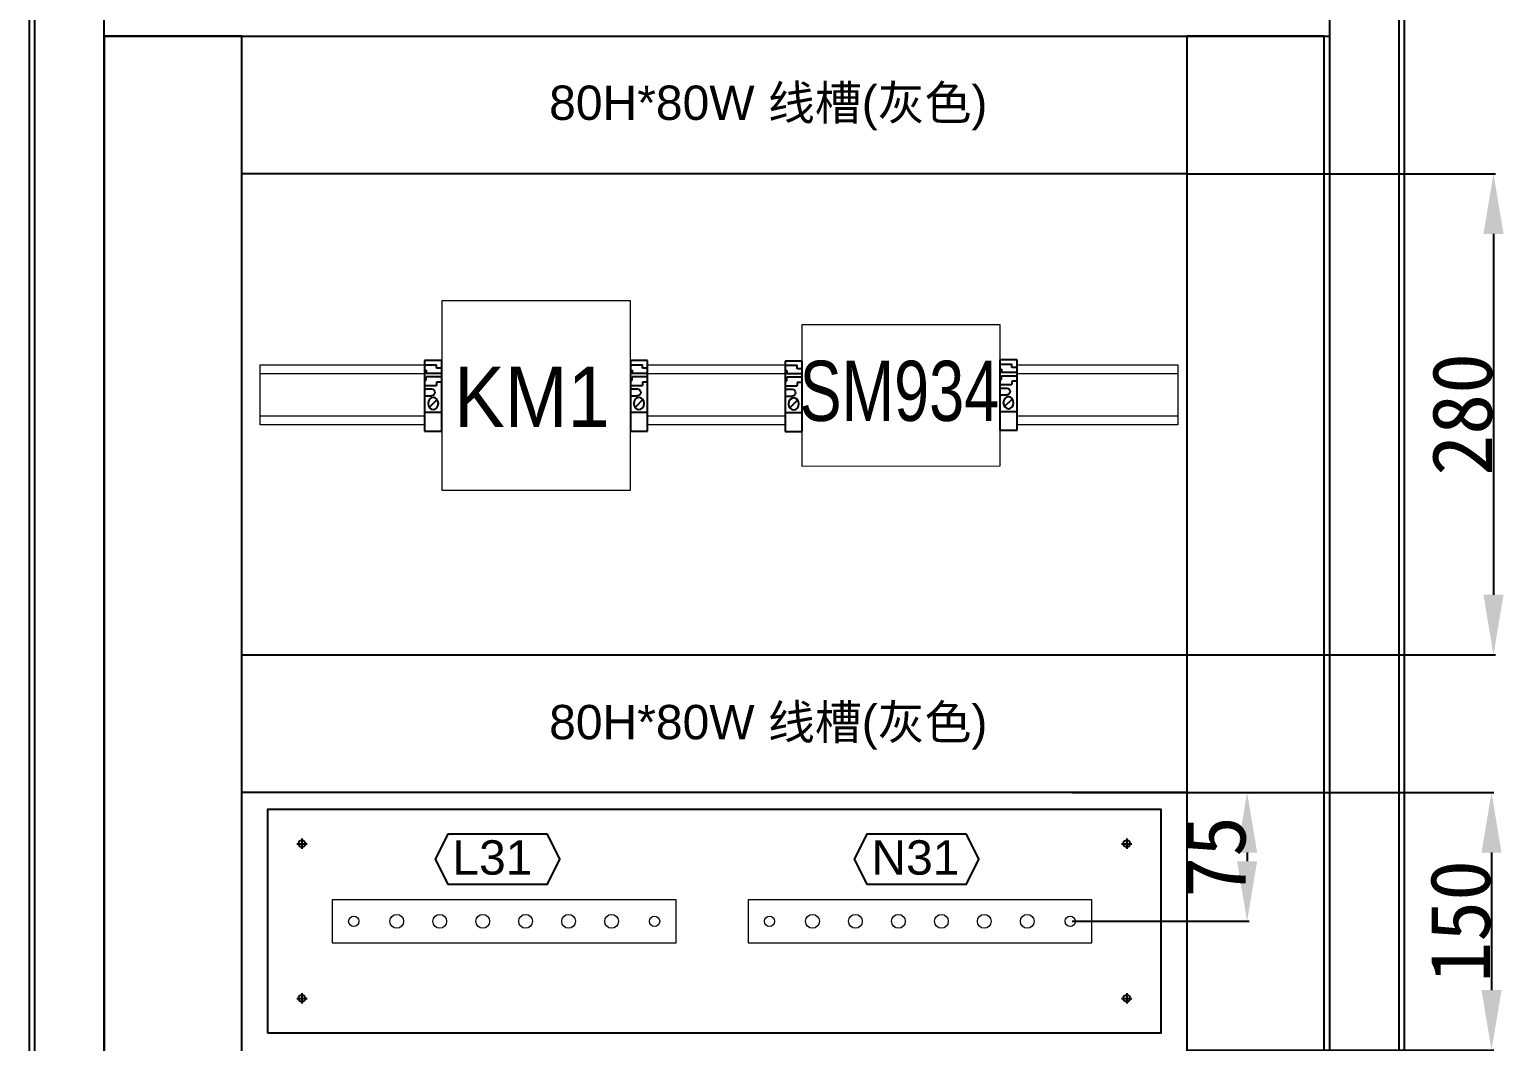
# Model space of a CAD drawing. Extents: x 81437 to 204847, y -54769 to -29444.
# Drawn here: x 93110 to 93968, y -48068 to -47479 of the extents above; entities that cross this region are included whole.
import ezdxf
from ezdxf.lldxf.tags import DXFTag

# ---------------------------------------------------------------- set-up
doc = ezdxf.new("R2010")
doc.units = 0
doc.header["$LTSCALE"] = 100
doc.header["$MEASUREMENT"] = 0
doc.layers.add('细实线', color=7, linetype='Continuous', lineweight=20)
doc.styles.add('HZ', font='arial.ttf', dxfattribs={"width": 0.7})
doc.styles.get("Standard").update_dxf_attribs({"font": ''})
doc.styles.get('Standard').set_extended_font_data('SimSun')
tags = doc.linetypes.add('CENTER2', pattern=[1.125, 0.75, -0.125, 0.125, -0.125]).pattern_tags.tags
tags[10:11] = [DXFTag(74, 4), DXFTag(75, 0), DXFTag(340, '0'), DXFTag(46, 1.0), DXFTag(50, 0.0), DXFTag(44, 0.0), DXFTag(45, 0.0)]
tags[8:9] = [DXFTag(74, 4), DXFTag(75, 0), DXFTag(340, '0'), DXFTag(46, 1.0), DXFTag(50, 0.0), DXFTag(44, 0.0), DXFTag(45, 0.0)]
tags[6:7] = [DXFTag(74, 4), DXFTag(75, 0), DXFTag(340, '0'), DXFTag(46, 1.0), DXFTag(50, 0.0), DXFTag(44, 0.0), DXFTag(45, 0.0)]
tags[4:5] = [DXFTag(74, 4), DXFTag(75, 0), DXFTag(340, '0'), DXFTag(46, 1.0), DXFTag(50, 0.0), DXFTag(44, 0.0), DXFTag(45, 0.0)]
tags = doc.linetypes.add('HIDDEN', pattern=[0.375, 0.25, -0.125]).pattern_tags.tags
tags[6:7] = [DXFTag(74, 4), DXFTag(75, 0), DXFTag(340, '0'), DXFTag(46, 1.0), DXFTag(50, 0.0), DXFTag(44, 0.0), DXFTag(45, 0.0)]
tags[4:5] = [DXFTag(74, 4), DXFTag(75, 0), DXFTag(340, '0'), DXFTag(46, 1.0), DXFTag(50, 0.0), DXFTag(44, 0.0), DXFTag(45, 0.0)]
doc.dimstyles.new('ISO-25', dxfattribs={"dimtxt": 35, "dimasz": 35, "dimexe": 1.25, "dimexo": 0.625, "dimtad": 1, "dimtoh": 1, "dimdec": 0, "dimtxsty": 'Standard', "dimcen": 2.5, "dimadec": 0, "dimazin": 0, "dimtfac": 1, "dimtdec": 0, "dimtmove": 0, "dimatfit": 3, "dimfxl": 1, "dimarcsym": 0})

# ---------------------------------------------------------------- blocks, each defined once
blk = doc.blocks.new('*D127')
at = {"color": 0, "lineweight": -2, "transparency": 16777216}
for p, q in [((93784.23270809477, -47562.8773351256), (93963.30859474874, -47562.8773351256)), ((93962.05859474874, -47597.8773351256), (93962.05859474874, -47807.89568052804)), ((93784.23270809477, -47842.89568052804), (93963.30859474874, -47842.89568052804))]:
    blk.add_line(p, q, dxfattribs=at)
at = {"color": 0, "transparency": 16777216}
for points in [[(93956.22526141541, -47597.8773351256), (93967.89192808207, -47597.8773351256), (93962.05859474874, -47562.8773351256)], [(93956.22526141541, -47807.89568052804), (93967.89192808207, -47807.89568052804), (93962.05859474874, -47842.89568052804)]]:
    blk.add_solid(points, dxfattribs=at)
at = {"layer": 'Defpoints', "color": 0, "transparency": 16777216}
for p in [(93783.60770809477, -47562.8773351256), (93783.60770809477, -47842.89568052804, 63738.875), (93962.05859474874, -47842.89568052804)]:
    blk.add_point(p, dxfattribs=at)
at = {"color": 0, "transparency": 16777216, "insert": (93943.93359474871, -47702.88650782684), "char_height": 35, "attachment_point": 5, "rotation": 90}
blk.add_mtext('280', dxfattribs=at)
blk = doc.blocks.new('*D128')
at = {"color": 0, "lineweight": -2, "transparency": 16777216}
for p, q in [((93784.2327080948, -47922.89568052804), (93962.16279373506, -47922.89568052804)), ((93960.91279373506, -47957.89568052804), (93960.91279373506, -48037.89568052804)), ((93784.2327080948, -48072.89568052804), (93962.16279373506, -48072.89568052804))]:
    blk.add_line(p, q, dxfattribs=at)
at = {"color": 0, "transparency": 16777216}
for points in [[(93955.07946040173, -47957.89568052804), (93966.74612706839, -47957.89568052804), (93960.91279373506, -47922.89568052804)], [(93955.07946040173, -48037.89568052804), (93966.74612706839, -48037.89568052804), (93960.91279373506, -48072.89568052804)]]:
    blk.add_solid(points, dxfattribs=at)
at = {"layer": 'Defpoints', "color": 0, "transparency": 16777216}
for p in [(93783.6077080948, -47922.89568052804, 63738.875), (93783.6077080948, -48072.89568052804, 63738.875), (93960.91279373506, -48072.89568052804)]:
    blk.add_point(p, dxfattribs=at)
at = {"color": 0, "transparency": 16777216, "insert": (93942.78779373503, -47997.89568052806), "char_height": 35, "attachment_point": 5, "rotation": 90}
blk.add_mtext('150', dxfattribs=at)
blk = doc.blocks.new('*D136')
at = {"color": 0, "lineweight": -2, "transparency": 16777216}
for p, q in [((93716.94975272038, -47922.89568052804), (93819.92665473705, -47922.89568052804)), ((93818.67665473705, -47957.89568052804), (93818.67665473705, -47962.89568052804)), ((93716.94975272038, -47997.89568052804), (93819.92665473705, -47997.89568052804))]:
    blk.add_line(p, q, dxfattribs=at)
at = {"color": 0, "transparency": 16777216}
for points in [[(93812.84332140372, -47957.89568052804), (93824.50998807038, -47957.89568052804), (93818.67665473705, -47922.89568052804)], [(93812.84332140372, -47962.89568052804), (93824.50998807038, -47962.89568052804), (93818.67665473705, -47997.89568052804)]]:
    blk.add_solid(points, dxfattribs=at)
at = {"layer": 'Defpoints', "color": 0, "transparency": 16777216}
for p in [(93716.32475272038, -47922.89568052804, 63738.875), (93716.32475272038, -47997.89568052804, 63738.875), (93818.67665473705, -47997.89568052804)]:
    blk.add_point(p, dxfattribs=at)
at = {"color": 0, "transparency": 16777216, "insert": (93800.55165473702, -47960.39568052806), "char_height": 35, "attachment_point": 5, "rotation": 90}
blk.add_mtext('75', dxfattribs=at)
blk = doc.blocks.new('堵头')
at = {"color": 53}
for p, q in [((0, -41), (0, 0)), ((0, 0), (10, 0)), ((10, 0), (10, -41)), ((0, -11), (10, -11)), ((7.277769807100412, -18.33056328681778), (2.722230192914139, -13.77502367262423)), ((0, -20.55279347972464), (4, -20.55279347972464)), ((0, -24.55279347972464), (4, -24.55279347972464)), ((0, -26.55279347972464), (7, -26.55279347972464)), ((0, -29.55279347972464), (1, -29.55279347972464)), ((1, -29.55279347972464), (1, -31.55279347972464)), ((10, -31.55279347972464), (1, -31.55279347972464)), ((10, -33.55279347972464), (1, -33.55279347972464)), ((1, -35.55279347972464), (1, -33.55279347972464)), ((7, -28.55279347972464), (7, -26.55279347972464)), ((10, -28.55279347972464), (7, -28.55279347972464)), ((0, -35.55279347972464), (1, -35.55279347972464)), ((0, -38.55279347972464), (7, -38.55279347972464)), ((10, -41), (0, -41)), ((10, -36.55279347972464), (7, -36.55279347972464)), ((7, -36.55279347972464), (7, -38.55279347972464))]:
    blk.add_line(p, q, dxfattribs=at)
blk.add_arc((4, -22.55279347972464), 2, 270, 90, dxfattribs=at)
blk.add_ellipse((5.000000000007276, -16.052793479721), major_axis=(-6.429395695523604e-16, -3.5), ratio=0.8571428571428571, start_param=4.71238898038469, end_param=10.99557428756428, dxfattribs=at)

msp = doc.modelspace()

# ---------------------------------------------------------------- linework, layer by layer
at = {"color": 7}
for p, q in [((93110.10770809474, -49514.37730387558), (93110.10770809474, -47404.3773367662)), ((93110.10770809474, -49514.37730387558), (93110.10770809474, -47404.3773367662)), ((93910.1076987197, -47404.3773367662), (93910.1076987197, -49514.37730387558)), ((93910.1076987197, -47404.3773367662), (93910.1076987197, -49514.37730387558)), ((93153.60770809474, -49360.87730551619), (93153.60770809474, -47447.8773367662)), ((93866.6076987197, -47447.8773367662), (93866.6076987197, -47525.87730387558)), ((93866.6076987197, -47447.8773367662), (93866.6076987197, -47525.87730387558)), ((93866.6076987197, -47447.8773367662), (93866.6076987197, -47525.87730387558)), ((93153.60770809474, -47528.3773367662), (93153.60770809474, -49328.6795339078)), ((93866.6076987197, -47525.87730387558), (93866.6076987197, -49360.87730551619))]:
    msp.add_line(p, q, dxfattribs=at)
at = {"color": 7, "linetype": 'HIDDEN'}
for p, q in [((93113.3077080947, -49404.37730387558), (93113.3077080947, -47404.3773367662)), ((93113.3077080947, -49404.37730387558), (93113.3077080947, -47404.3773367662)), ((93906.90769871975, -47404.3773367662), (93906.90769871975, -49404.37730387558)), ((93906.90769871975, -47404.3773367662), (93906.90769871975, -49404.37730387558))]:
    msp.add_line(p, q, dxfattribs=at)
msp.add_line((93153.60770809474, -47482.87733512559), (93866.6076987197, -47482.87733512559))
msp.add_line((93153.60770809474, -47482.87733512559), (93866.6076987197, -47482.87733512559))
msp.add_line((93153.60770809474, -47482.87733512559), (93866.6076987197, -47482.87733512559))
at = {"color": 4, "linetype": 'CENTER2'}
for p, q in [((93268.60770809469, -47949.75477155578, 63738.875), (93268.60770809469, -47955.75477155578, 63738.875)), ((93748.60770809469, -47949.75477155578, 63738.875), (93748.60770809469, -47955.75477155578, 63738.875)), ((93265.60770809469, -47952.75477155578, 63738.875), (93271.60770809469, -47952.75477155578, 63738.875)), ((93745.60770809469, -47952.75477155578, 63738.875), (93751.60770809469, -47952.75477155578, 63738.875)), ((93265.60770809469, -48042.75477155578, 63738.875), (93271.60770809469, -48042.75477155578, 63738.875)), ((93268.60770809469, -48039.75477155578, 63738.875), (93268.60770809469, -48045.75477155578, 63738.875)), ((93745.60770809469, -48042.75477155578, 63738.875), (93751.60770809469, -48042.75477155578, 63738.875)), ((93748.60770809469, -48039.75477155578, 63738.875), (93748.60770809469, -48045.75477155578, 63738.875))]:
    msp.add_line(p, q, dxfattribs=at)
at = {"linetype": 'CENTER2'}
for p, q in [((93268.51770809469, -47952.75477155578, 63738.875), (93268.69770809471, -47952.75477155578, 63738.875)), ((93268.60770809469, -47952.84477155579, 63738.875), (93268.60770809469, -47952.66477155578, 63738.875)), ((93748.51770809469, -47952.75477155578, 63738.875), (93748.69770809471, -47952.75477155578, 63738.875)), ((93748.60770809469, -47952.84477155579, 63738.875), (93748.60770809469, -47952.66477155578, 63738.875)), ((93268.51770809469, -48042.75477155578, 63738.875), (93268.69770809471, -48042.75477155578, 63738.875)), ((93268.60770809469, -48042.84477155579, 63738.875), (93268.60770809469, -48042.66477155578, 63738.875)), ((93748.51770809469, -48042.75477155578, 63738.875), (93748.69770809471, -48042.75477155578, 63738.875)), ((93748.60770809469, -48042.84477155579, 63738.875), (93748.60770809469, -48042.66477155578, 63738.875))]:
    msp.add_line(p, q, dxfattribs=at)
for points in [[(93153.60770809474, -49283.37729940355), (93233.60770809474, -49283.37729940334), (93233.60770809474, -47482.87733512559), (93153.60770809474, -47482.87733512559)], [(93233.60770809474, -47482.87733512559), (93783.60770809474, -47482.87733512559), (93783.60770809474, -47562.87733512559), (93233.60770809474, -47562.87733512559)], [(93783.60770809474, -49283.37729940259), (93863.60770809474, -49283.37729940259), (93863.60770809474, -47482.87733512559), (93783.60770809474, -47482.87733512559)]]:
    msp.add_lwpolyline(points, close=True)
at = {"color": 6, "lineweight": 0}
for points in [[(93244.29492851305, -47674.04110994747), (93340.07517138803, -47674.04110994747), (93340.07517138803, -47709.04110994747), (93244.29492851305, -47709.04110994747)], [(93469.77523542922, -47674.04110994747), (93549.83364223868, -47674.04110994747), (93549.83364223868, -47709.04110994747), (93469.77523542922, -47709.04110994747)], [(93684.80807328694, -47674.04110994747), (93778.2925245179, -47674.04110994747), (93778.2925245179, -47709.04110994747), (93684.80807328694, -47709.04110994747)], [(93244.29492851305, -47679.04110994747), (93340.07517138803, -47679.04110994747), (93340.07517138803, -47704.04110994747), (93244.29492851305, -47704.04110994747)], [(93469.77523542922, -47679.04110994747), (93549.83364223868, -47679.04110994747), (93549.83364223868, -47704.04110994747), (93469.77523542922, -47704.04110994747)], [(93684.80807328694, -47679.04110994747), (93778.2925245179, -47679.04110994747), (93778.2925245179, -47704.04110994747), (93684.80807328694, -47704.04110994747)]]:
    msp.add_lwpolyline(points, close=True, dxfattribs=at)
at = {"elevation": 63738.875}
for points in [[(93233.60770809477, -47842.89568052802), (93783.60770809477, -47842.89568052802), (93783.60770809477, -47922.89568052802), (93233.60770809477, -47922.89568052802)], [(93248.60770809469, -48062.75477155578), (93768.60770809469, -48062.75477155578), (93768.60770809469, -47932.75477155578), (93248.60770809469, -47932.75477155578)]]:
    msp.add_lwpolyline(points, close=True, dxfattribs=at)
at = {"color": 3}
for points in [[(93411.49798993852, -47947.16135937538), (93353.46694061851, -47947.16135937538), (93346.2093406185, -47961.67655937537), (93353.46694061851, -47976.19175937538), (93411.49798993852, -47976.19175937538), (93418.75558993853, -47961.67655937537), (93411.49798993852, -47947.16135937538)], [(93655.34894590282, -47947.16135937538), (93597.31789658281, -47947.16135937538), (93590.0602965828, -47961.67655937537), (93597.31789658281, -47976.19175937538), (93655.34894590282, -47976.19175937538), (93662.60654590283, -47961.67655937537), (93655.34894590282, -47947.16135937538)]]:
    msp.add_lwpolyline(points, dxfattribs=at)
at = {"color": 6, "lineweight": 20}
for points in [[(93286.34340383943, -48010.39568052802), (93486.34340383943, -48010.39568052802), (93486.34340383943, -47985.39568052802), (93286.34340383943, -47985.39568052802)], [(93528.24555947211, -48010.39568052802), (93728.24555947211, -48010.39568052802), (93728.24555947211, -47985.39568052802), (93528.24555947211, -47985.39568052802)]]:
    msp.add_lwpolyline(points, close=True, dxfattribs=at)
for centre in [(93268.60770809469, -47952.75477155578, 63738.875), (93748.60770809469, -47952.75477155578, 63738.875), (93268.60770809469, -48042.75477155578, 63738.875), (93748.60770809469, -48042.75477155578, 63738.875)]:
    msp.add_circle(centre, 2)
for centre, radius in [((93298.84340383943, -47997.89568052802), 3), ((93323.84340383943, -47997.89568052802), 4), ((93348.84340383943, -47997.89568052802), 4), ((93373.84340383943, -47997.89568052802), 4), ((93398.84340383943, -47997.89568052802), 4), ((93423.84340383943, -47997.89568052802), 4), ((93448.84340383943, -47997.89568052802), 4), ((93473.84340383943, -47997.89568052802), 3), ((93540.74555947211, -47997.89568052802), 3), ((93565.74555947211, -47997.89568052802), 4), ((93590.74555947211, -47997.89568052802), 4), ((93615.74555947211, -47997.89568052802), 4), ((93640.74555947211, -47997.89568052802), 4), ((93665.74555947211, -47997.89568052802), 4), ((93690.74555947211, -47997.89568052802), 4), ((93715.74555947211, -47997.89568052802), 3)]:
    msp.add_circle(centre, radius, dxfattribs=at)
at = {"layer": '细实线', "color": 7, "linetype": 'ByBlock'}
for points in [[(93350.07517138803, -47746.92681211749), (93459.77523542933, -47746.92681211749), (93459.77523542933, -47636.92681211749), (93350.07517138803, -47636.92681211749)], [(93559.83364223868, -47650.6723597064), (93674.80807328694, -47650.6723597064), (93674.80807328694, -47733.14395775194), (93559.83364223868, -47733.18126452858)]]:
    msp.add_lwpolyline(points, close=True, dxfattribs=at)

# ---------------------------------------------------------------- block references
at = {"xscale": -1, "rotation": 180}
for p in [(93340.04430677062, -47712.66146807733, 63738.875), (93459.77529542508, -47712.66146807733, 63738.875), (93549.85003145879, -47712.88475179124, 63738.875), (93674.80813328268, -47712.17466200154, 63738.875)]:
    msp.add_blockref('堵头', p, dxfattribs=at)

# ---------------------------------------------------------------- texts
at = {"lineweight": 0, "style": 'HZ'}
for p in [(93412.52054618536, -47531.5840868523), (93412.52054618536, -47891.96495827648)]:
    msp.add_text('80H*80W 线槽(灰色)', height=20, dxfattribs=at).set_placement(p)
at = {"color": 0, "style": 'HZ'}
for s, p in [('L31', (93356.19001003673, -47970.73360088745)), ('N31', (93600.04096600103, -47970.73360088745))]:
    msp.add_text(s, height=20, dxfattribs=at).set_placement(p)
at = {"layer": '细实线', "color": 7, "linetype": 'ByBlock', "style": 'HZ'}
for s, width, p in [('KM1', 0.9, (93357.29015261475, -47710.18208340271)), ('SM934', 0.75, (93558.25524016649, -47706.73281531347))]:
    msp.add_text(s, height=35, dxfattribs=dict(at, width=width)).set_placement(p)

# ---------------------------------------------------------------- dimensions: what is measured, and where the dimension line sits
at = {"color": 3}
for base, p1, p2, picture, middle in [((93962.05859474874, -47842.89568052804), (93783.60770809474, -47562.87733512559), (93783.60770809474, -47842.89568052802, 63738.875), '*D127', (93943.93359474871, -47702.88650782684)), ((93818.67665473705, -47997.89568052804), (93716.32475272035, -47922.89568052802, 63738.875), (93716.32475272035, -47997.89568052802, 63738.875), '*D136', (93800.55165473702, -47960.39568052806)), ((93960.91279373506, -48072.89568052804), (93783.60770809477, -47922.89568052802, 63738.875), (93783.60770809477, -48072.89568052802, 63738.875), '*D128', (93942.78779373503, -47997.89568052806))]:
    dim = msp.add_linear_dim(base=base, p1=p1, p2=p2, angle=90, dimstyle='ISO-25', dxfattribs=at)
    dim.commit()
    dim.dimension.update_dxf_attribs({"geometry": picture, "text_midpoint": middle})

doc.saveas('drawing.dxf')
